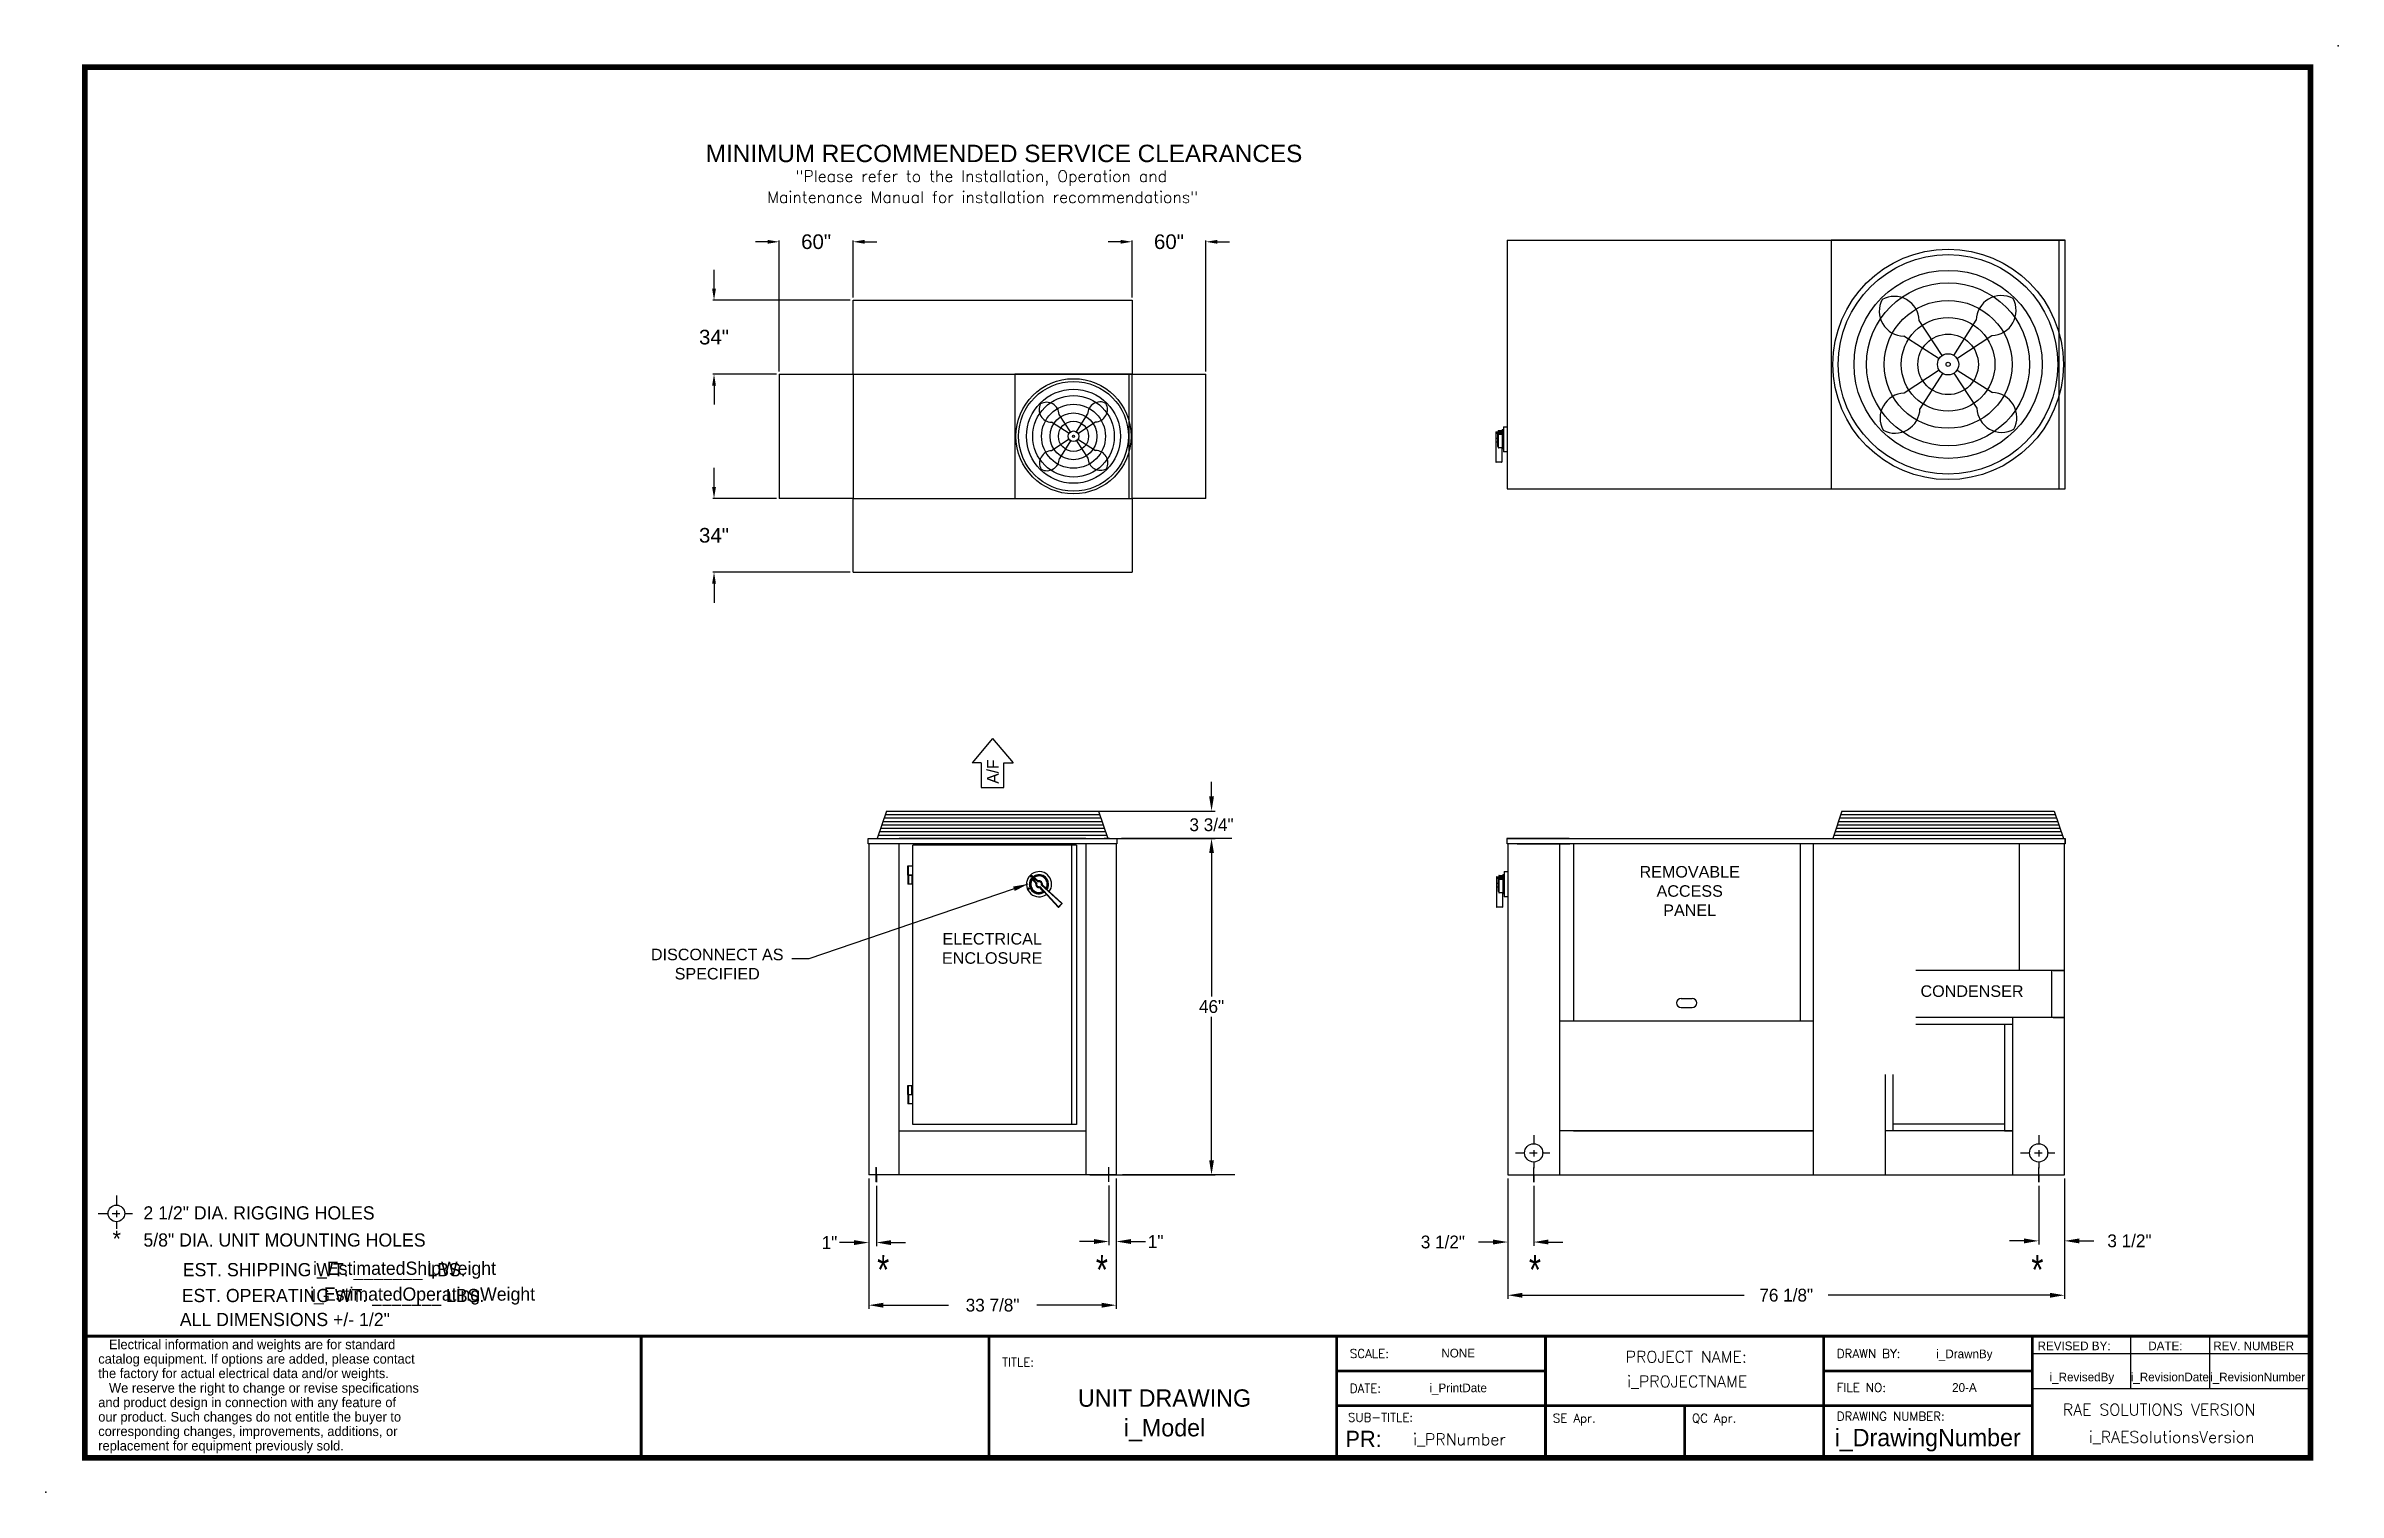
# Model space of a CAD drawing. Extents: x 347 to 660, y -5 to 193.
import ezdxf
from ezdxf.enums import TextEntityAlignment as Align
from ezdxf.lldxf.tags import DXFTag

# ---------------------------------------------------------------- set-up
doc = ezdxf.new("R2010")
doc.units = 0
doc.header["$MEASUREMENT"] = 0
doc.layers.get('0').update_dxf_attribs({"color": 1})
doc.layers.add('H1', color=1, linetype='Continuous')
doc.layers.add('Internal Disconnect 1 H1', color=1, linetype='Continuous')
doc.styles.add('dimentions', font='ARIAL.TTF')
doc.styles.add('SIMPLEX', font='SIMPLEX')
doc.styles.add('SLDTEXTSTYLE0', font='ARIAL.TTF', dxfattribs={"width": 0.75})
tags = doc.linetypes.add('DASHED', pattern=[0.75, 0.5, -0.25]).pattern_tags.tags
tags[6:7] = [DXFTag(74, 4), DXFTag(75, 0), DXFTag(340, '0'), DXFTag(46, 1.0), DXFTag(50, 0.0), DXFTag(44, 0.0), DXFTag(45, 0.0)]
tags[4:5] = [DXFTag(74, 4), DXFTag(75, 0), DXFTag(340, '0'), DXFTag(46, 1.0), DXFTag(50, 0.0), DXFTag(44, 0.0), DXFTag(45, 0.0)]
doc.dimstyles.get("Standard").update_dxf_attribs({"dimtxt": 1.75, "dimasz": 2, "dimexe": 0.5, "dimexo": 0.5, "dimgap": 0.5, "dimtad": 0, "dimtih": 1, "dimtoh": 1, "dimdec": 3, "dimzin": 0, "dimdsep": 46, "dimlunit": 5, "dimtxsty": 'Standard', "dimcen": 0.09, "dimadec": 0, "dimazin": 0, "dimtfac": 1, "dimtdec": 3, "dimtofl": 0, "dimtmove": 0, "dimatfit": 3, "dimfxl": 1, "dimfrac": 2, "dimtolj": 1, "dimtzin": 0, "dimarcsym": 0})

# ---------------------------------------------------------------- blocks, each defined once
blk = doc.blocks.new('*D15')
at = {"layer": 'H1', "color": 0, "lineweight": -2}
for p, q in [((493.54, 84.62), (506.46, 84.62)), ((505.96, 82.62), (505.96, 63.01)), ((505.96, 40.65), (505.96, 60.26)), ((489.32, 38.65), (506.46, 38.65))]:
    blk.add_line(p, q, dxfattribs=at)
at = {"layer": 'H1', "color": 0}
for points in [[(505.63, 82.62), (506.29, 82.62), (505.96, 84.62)], [(505.63, 40.65), (506.29, 40.65), (505.96, 38.65)]]:
    blk.add_solid(points, dxfattribs=at)
at = {"layer": 'H1', "color": 0, "lineweight": 30, "insert": (505.96, 61.64), "char_height": 1.75, "attachment_point": 5}
blk.add_mtext('\\A1;46"', dxfattribs=at)
blk = doc.blocks.new('*D16')
at = {"layer": 'H1', "color": 0, "lineweight": -2}
for p, q in [((505.96, 90.37), (505.96, 92.37)), ((488.02, 88.37), (506.46, 88.37)), ((492.29, 84.62), (506.46, 84.62)), ((505.96, 82.62), (505.96, 80.62))]:
    blk.add_line(p, q, dxfattribs=at)
at = {"layer": 'H1', "color": 0}
for points in [[(505.63, 90.37), (506.29, 90.37), (505.96, 88.37)], [(505.63, 82.62), (506.29, 82.62), (505.96, 84.62)]]:
    blk.add_solid(points, dxfattribs=at)
at = {"layer": 'H1', "color": 0, "lineweight": 30, "insert": (505.96, 86.49), "char_height": 1.75, "attachment_point": 5}
blk.add_mtext('\\A1;3 3/4"', dxfattribs=at)
blk = doc.blocks.new('*D19')
at = {"color": 0, "lineweight": -2}
for p, q in [((546.44, 38.15), (546.44, 21.69)), ((622.51, 38.15), (622.51, 21.69)), ((548.44, 22.19), (578.73, 22.19)), ((620.51, 22.19), (590.23, 22.19))]:
    blk.add_line(p, q, dxfattribs=at)
at = {"color": 0}
for points in [[(548.44, 22.52), (548.44, 21.85), (546.44, 22.19)], [(620.51, 22.52), (620.51, 21.85), (622.51, 22.19)]]:
    blk.add_solid(points, dxfattribs=at)
at = {"color": 0, "insert": (584.48, 22.19), "char_height": 1.75, "attachment_point": 5}
blk.add_mtext('\\A1;76 1/8"', dxfattribs=at)
blk = doc.blocks.new('*D20')
at = {"color": 0, "lineweight": -2}
for p, q in [((546.44, 38.15), (546.44, 28.96)), ((549.98, 37.15), (549.98, 28.96)), ((544.44, 29.46), (542.44, 29.46)), ((551.98, 29.46), (553.98, 29.46))]:
    blk.add_line(p, q, dxfattribs=at)
at = {"color": 0}
for points in [[(544.44, 29.8), (544.44, 29.13), (546.44, 29.46)], [(551.98, 29.8), (551.98, 29.13), (549.98, 29.46)]]:
    blk.add_solid(points, dxfattribs=at)
at = {"color": 0, "insert": (537.57, 29.46), "char_height": 1.75, "attachment_point": 5}
blk.add_mtext('\\A1;3 1/2"', dxfattribs=at)
blk = doc.blocks.new('*D21')
at = {"color": 0, "lineweight": -2}
for p, q in [((622.51, 38.15), (622.51, 29.12)), ((618.98, 37.15), (618.98, 29.12)), ((616.98, 29.62), (614.98, 29.62)), ((624.51, 29.62), (626.51, 29.62))]:
    blk.add_line(p, q, dxfattribs=at)
at = {"color": 0}
for points in [[(616.98, 29.95), (616.98, 29.28), (618.98, 29.62)], [(624.51, 29.95), (624.51, 29.28), (622.51, 29.62)]]:
    blk.add_solid(points, dxfattribs=at)
at = {"color": 0, "insert": (631.38, 29.62), "char_height": 1.75, "attachment_point": 5}
blk.add_mtext('\\A1;3 1/2"', dxfattribs=at)
blk = doc.blocks.new('*D22')
at = {"color": 0, "lineweight": -2}
for p, q in [((459.13, 38.15), (459.13, 20.33)), ((492.94, 38.15), (492.94, 20.33)), ((461.13, 20.83), (470, 20.83)), ((490.94, 20.83), (482.08, 20.83))]:
    blk.add_line(p, q, dxfattribs=at)
at = {"color": 0}
for points in [[(461.13, 21.16), (461.13, 20.49), (459.13, 20.83)], [(490.94, 21.16), (490.94, 20.49), (492.94, 20.83)]]:
    blk.add_solid(points, dxfattribs=at)
at = {"color": 0, "insert": (476.04, 20.83), "char_height": 1.75, "attachment_point": 5}
blk.add_mtext('\\A1;33 7/8"', dxfattribs=at)
blk = doc.blocks.new('*D23')
at = {"color": 0, "lineweight": -2}
for p, q in [((459.13, 38.15), (459.13, 28.89)), ((460.16, 37.15), (460.16, 28.89)), ((457.13, 29.39), (455.13, 29.39)), ((462.16, 29.39), (464.16, 29.39))]:
    blk.add_line(p, q, dxfattribs=at)
at = {"color": 0}
for points in [[(457.13, 29.72), (457.13, 29.05), (459.13, 29.39)], [(462.16, 29.72), (462.16, 29.05), (460.16, 29.39)]]:
    blk.add_solid(points, dxfattribs=at)
at = {"color": 0, "insert": (453.76, 29.39), "char_height": 1.75, "attachment_point": 5}
blk.add_mtext('\\A1;1"', dxfattribs=at)
blk = doc.blocks.new('*D24')
at = {"color": 0, "lineweight": -2}
for p, q in [((492.94, 38.15), (492.94, 29.03)), ((491.92, 37.21), (491.92, 29.03)), ((489.92, 29.53), (487.92, 29.53)), ((494.94, 29.53), (496.94, 29.53))]:
    blk.add_line(p, q, dxfattribs=at)
at = {"color": 0}
for points in [[(489.92, 29.87), (489.92, 29.2), (491.92, 29.53)], [(494.94, 29.87), (494.94, 29.2), (492.94, 29.53)]]:
    blk.add_solid(points, dxfattribs=at)
at = {"color": 0, "insert": (498.32, 29.53), "char_height": 1.75, "attachment_point": 5}
blk.add_mtext('\\A1;1"', dxfattribs=at)

msp = doc.modelspace()

# ---------------------------------------------------------------- linework, layer by layer
at = {"color": 1, "lineweight": 30, "ltscale": 5}
for p, q in [((445.3092, 166.1823), (443.6403, 166.1823)), ((446.8862, 148.4721), (446.8862, 166.3623)), ((456.9748, 158.5606), (456.9748, 166.3623)), ((456.9748, 158.5606), (456.9748, 166.3623)), ((458.5518, 166.1823), (460.2206, 166.1823)), ((493.5228, 166.1823), (491.8539, 166.1823)), ((495.0998, 158.5606), (495.0998, 166.3623)), ((495.0998, 158.5606), (495.0998, 166.3623)), ((505.1883, 148.4721), (505.1883, 166.3623)), ((506.7653, 166.1823), (508.4342, 166.1823)), ((546.3512, 166.4262), (622.6012, 166.4262)), ((546.3512, 166.4262), (546.3512, 132.4262)), ((590.6012, 166.4262), (590.6012, 132.4262)), ((622.6012, 166.4262), (590.6012, 166.4262)), ((590.6012, 166.4262), (606.6012, 166.4262)), ((621.7891, 132.4262), (621.7891, 166.4262)), ((622.6012, 132.4262), (622.6012, 166.4262)), ((437.982, 159.7626), (437.982, 162.3514)), ((456.5998, 158.1856), (437.802, 158.1856)), ((446.5112, 148.0971), (437.802, 148.0971)), ((446.5112, 148.0971), (437.802, 148.0971)), ((456.9748, 148.0971), (495.0998, 148.0971)), ((456.9748, 148.0971), (456.9748, 131.0971)), ((495.0998, 148.0971), (479.0998, 148.0971)), ((479.0998, 148.0971), (479.0998, 131.0971)), ((479.0998, 148.0971), (487.0998, 148.0971)), ((494.6937, 131.0971), (494.6937, 148.0971)), ((495.0998, 131.0971), (495.0998, 148.0971)), ((437.982, 146.5201), (437.982, 143.9313)), ((437.982, 132.6741), (437.982, 135.2628)), ((546.3512, 132.4262), (622.6012, 132.4262)), ((590.6012, 132.4262), (622.6012, 132.4262)), ((446.5112, 131.0971), (437.802, 131.0971)), ((446.5112, 131.0971), (437.802, 131.0971)), ((456.9748, 131.0971), (495.0998, 131.0971)), ((479.0998, 131.0971), (495.0998, 131.0971)), ((456.5998, 121.0085), (437.802, 121.0085)), ((437.982, 119.4315), (437.982, 116.8427)), ((460.1501, 37.7131), (460.1501, 39.7131)), ((460.1623, 37.6506), (460.1623, 39.6506)), ((460.1623, 38.6506), (460.1623, 37.6506)), ((491.9244, 37.7131), (491.9244, 39.7131)), ((549.9762, 37.6506), (549.9762, 39.6506)), ((549.9762, 38.6506), (549.9762, 37.6506)), ((618.9762, 37.6506), (618.9762, 39.6506)), ((618.9762, 38.6506), (618.9762, 37.6506))]:
    msp.add_line(p, q, dxfattribs=at)
at = {"color": 1, "linetype": 'DASHED', "lineweight": 30, "ltscale": 5}
for p, q in [((456.9748, 158.1856), (495.0998, 158.1856)), ((456.9748, 148.0971), (456.9748, 158.1856)), ((495.0998, 158.1856), (495.0998, 148.0971)), ((446.8862, 148.0971), (446.8862, 131.0971)), ((446.8862, 148.0971), (456.9748, 148.0971)), ((495.0998, 148.0971), (505.1883, 148.0971)), ((505.1883, 131.0971), (505.1883, 148.0971)), ((456.9748, 131.0971), (446.8862, 131.0971)), ((456.9748, 121.0085), (456.9748, 131.0971)), ((505.1883, 131.0971), (495.0998, 131.0971)), ((495.0998, 131.0971), (495.0998, 121.0085)), ((456.9748, 121.0085), (495.0998, 121.0085))]:
    msp.add_line(p, q, dxfattribs=at)
at = {"color": 1, "lineweight": 30}
for p, q in [((605.8052, 150.6397), (602.6672, 155.4232)), ((607.3793, 150.6513), (610.4464, 155.4805)), ((605.3761, 150.2043), (600.547, 153.2714)), ((607.8147, 150.2223), (612.5982, 153.3602)), ((605.3877, 148.6302), (600.6043, 145.4922)), ((605.8231, 148.2011), (602.756, 143.372)), ((607.3973, 148.2127), (610.5352, 143.4293)), ((607.8263, 148.6481), (612.6555, 145.581)), ((486.4872, 139.9861), (484.0726, 141.5197)), ((486.7017, 140.2038), (485.1328, 142.5955)), ((487.4888, 140.2096), (489.0224, 142.6242)), ((487.7065, 139.9951), (490.0982, 141.564)), ((486.493, 139.199), (484.1013, 137.6301)), ((486.7107, 138.9845), (485.1772, 136.5699)), ((487.4978, 138.9903), (489.0667, 136.5986)), ((487.7123, 139.208), (490.1269, 137.6745))]:
    msp.add_line(p, q, dxfattribs=at)
at = {"lineweight": 30}
for p, q in [((549.9762, 44.0792), (549.9762, 42.8807)), ((618.9762, 44.0792), (618.9762, 42.8807)), ((547.4932, 41.6506), (548.7086, 41.6506)), ((549.4098, 41.6506), (550.4347, 41.6506)), ((549.9762, 42.0391), (549.9762, 41.1327)), ((551.1359, 41.6506), (552.1744, 41.6506)), ((616.4932, 41.6506), (617.7086, 41.6506)), ((618.4098, 41.6506), (619.4347, 41.6506)), ((618.9762, 42.0391), (618.9762, 41.1327)), ((620.1359, 41.6506), (621.1744, 41.6506)), ((549.9762, 40.4853), (549.9762, 39.5402)), ((618.9762, 40.4853), (618.9762, 39.5402)), ((356.3254, 35.8037), (356.3254, 34.6052)), ((353.8424, 33.3752), (355.0578, 33.3752)), ((355.759, 33.3752), (356.7839, 33.3752)), ((356.3254, 33.7636), (356.3254, 32.8572)), ((356.3254, 32.2098), (356.3254, 31.2647)), ((357.4851, 33.3752), (358.5235, 33.3752)), ((428.032, -0.04), (428.032, 16.592)), ((475.552, -0.04), (475.552, 16.592)), ((523.072, 16.592), (618.112, 16.592)), ((523.072, -0.04), (523.072, 16.592)), ((551.584, 16.592), (551.584, -0.04)), ((589.6, 16.592), (589.6, 7.088)), ((618.112, 16.592), (618.112, -0.04)), ((618.112, 16.592), (656.128, 16.592)), ((618.112, 16.592), (618.112, 14.216)), ((631.5256, 16.592), (631.5256, 9.464)), ((642.3282, 16.592), (642.3282, 9.464)), ((618.112, 14.216), (656.128, 14.216)), ((551.584, 11.84), (523.072, 11.84)), ((589.6, 11.84), (618.112, 11.84)), ((589.6, 7.088), (589.6, 11.84)), ((618.112, 9.464), (656.128, 9.464)), ((618.112, 7.088), (523.072, 7.088)), ((570.592, 7.088), (570.592, -0.04)), ((589.6, 7.088), (589.6, -0.04))]:
    msp.add_line(p, q, dxfattribs=at)
at = {"const_width": 0.7603}
msp.add_lwpolyline([(352, -0.04), (656.128, -0.04), (656.128, 190.04), (352, 190.04), (352, -0.04)], dxfattribs=at)
at = {"lineweight": 30, "const_width": 0.3802}
for points in [[(428.4815, 16.592), (352, 16.592)], [(656.128, 16.592), (428.032, 16.592), (428.032, -0.04)], [(475.552, 16.592), (475.552, -0.04)], [(523.072, 16.592), (523.072, -0.04)], [(551.584, 16.592), (551.584, -0.04)], [(589.6, 16.592), (589.6, -0.04)], [(618.112, -0.04), (618.112, 16.592), (656.128, 16.592)], [(551.584, 11.84), (523.072, 11.84)], [(618.112, 11.84), (589.6, 11.84), (589.6, -0.04)], [(618.112, 7.088), (523.072, 7.088)], [(570.592, 7.088), (570.592, -0.04)]]:
    msp.add_lwpolyline(points, dxfattribs=at)
at = {"color": 1, "lineweight": 30}
for centre, radius in [((606.6012, 149.4262), 15.75), ((606.6012, 149.4262), 15), ((606.6012, 149.4262), 12.8518), ((606.6012, 149.4262), 11.1391), ((606.6012, 149.4262), 8.7386), ((606.6012, 149.4262), 6.4014), ((606.6012, 149.4262), 4.1326), ((606.6012, 149.4262), 1.4513), ((487.0998, 139.5971), 7.875), ((606.6012, 149.4262), 0.2865), ((487.0998, 139.5971), 7.5), ((487.0998, 139.5971), 6.4259), ((487.0998, 139.5971), 5.5696), ((487.0998, 139.5971), 4.3693), ((487.0998, 139.5971), 3.2007), ((487.0998, 139.5971), 2.0663), ((487.0998, 139.5971), 0.7256), ((487.0998, 139.5971), 0.1432), ((549.9762, 41.6506), 1.25), ((618.9762, 41.6506), 1.25)]:
    msp.add_circle(centre, radius, dxfattribs=at)
at = {"lineweight": 30}
msp.add_circle((356.3254, 33.3752), 1.1397, dxfattribs=at)
at = {"color": 1, "lineweight": 30}
for centre, radius, start, end in [((600.6272, 156.6971), 3.4266, 152.144467, 268.658826), ((599.2431, 155.2925), 3.4266, 2.185287, 118.699646), ((613.8721, 155.4003), 3.4266, 62.144467, 178.658826), ((612.4675, 156.7843), 3.4266, 272.185287, 28.699646), ((483.4207, 142.5302), 1.7133, 2.185287, 118.699646), ((490.7352, 142.5841), 1.7133, 62.144467, 178.658826), ((490.0329, 143.2761), 1.7133, 272.185287, 28.699646), ((600.7349, 142.0681), 3.4266, 92.185287, 208.699646), ((612.5753, 142.1553), 3.4266, 332.144467, 88.658826), ((484.1127, 143.2325), 1.7133, 152.144467, 268.658826), ((599.3304, 143.4522), 3.4266, 242.144467, 358.658826), ((613.9593, 143.5599), 3.4266, 182.185287, 298.699646), ((484.1666, 135.918), 1.7133, 92.185287, 208.699646), ((483.4643, 136.61), 1.7133, 242.144467, 358.658826), ((490.7788, 136.6639), 1.7133, 182.185287, 298.699646), ((490.0868, 135.9616), 1.7133, 332.144467, 88.658826)]:
    msp.add_arc(centre, radius, start, end, dxfattribs=at)
for p in [(659.8968, 192.9681), (618.112, -0.04), (346.6842, -4.7283)]:
    msp.add_point(p)
at = {"color": 1, "lineweight": 30, "ltscale": 5}
for points in [[(445.3092, 166.4451), (445.3092, 165.9195), (446.8862, 166.1823)], [(458.5518, 166.4451), (458.5518, 165.9195), (456.9748, 166.1823)], [(493.5228, 166.4451), (493.5228, 165.9195), (495.0998, 166.1823)], [(506.7653, 166.4451), (506.7653, 165.9195), (505.1883, 166.1823)], [(437.7191, 159.7626), (438.2448, 159.7626), (437.982, 158.1856)], [(437.7191, 146.5201), (438.2448, 146.5201), (437.982, 148.0971)], [(437.7191, 132.6741), (438.2448, 132.6741), (437.982, 131.0971)], [(437.7191, 119.4315), (438.2448, 119.4315), (437.982, 121.0085)]]:
    msp.add_solid(points, dxfattribs=at)
at = {"layer": 'H1', "color": 1, "lineweight": 30}
for p, q in [((476.0373, 98.3084), (473.2309, 94.9407)), ((476.0373, 98.3084), (478.8436, 94.9407)), ((474.4938, 94.9407), (473.2309, 94.9407)), ((474.4938, 94.9407), (474.4938, 91.573)), ((477.5807, 91.573), (477.5807, 94.9407)), ((477.5807, 94.9407), (478.8436, 94.9407)), ((474.4938, 91.573), (477.5807, 91.573)), ((461.5373, 88.3694), (460.2873, 84.6194)), ((461.381, 87.9006), (490.6935, 87.9006)), ((461.5373, 88.3694), (490.5373, 88.3694)), ((490.5373, 88.3694), (491.7873, 84.6194)), ((592.1012, 88.3694), (590.8512, 84.6194)), ((591.945, 87.9006), (621.2575, 87.9006)), ((592.1012, 88.3694), (621.1012, 88.3694)), ((621.1012, 88.3694), (622.3512, 84.6194)), ((460.0373, 84.6194), (492.0373, 84.6194)), ((460.0373, 84.6194), (460.7873, 84.6194)), ((460.4435, 85.0881), (491.631, 85.0881)), ((460.5998, 85.5569), (491.4748, 85.5569)), ((460.756, 86.0256), (491.3185, 86.0256)), ((460.9123, 86.4944), (491.1623, 86.4944)), ((461.0685, 86.9631), (491.006, 86.9631)), ((461.2248, 87.4319), (490.8498, 87.4319)), ((492.0373, 84.6194), (491.2873, 84.6194)), ((590.6012, 84.6194), (622.6012, 84.6194)), ((590.6012, 84.6194), (591.3512, 84.6194)), ((591.0075, 85.0881), (622.195, 85.0881)), ((591.1637, 85.5569), (622.0387, 85.5569)), ((591.32, 86.0256), (621.8825, 86.0256)), ((591.4762, 86.4944), (621.7262, 86.4944)), ((591.6325, 86.9631), (621.57, 86.9631)), ((591.7887, 87.4319), (621.4137, 87.4319)), ((622.6012, 84.6194), (622.6012, 83.8694)), ((622.6012, 83.8694), (622.6012, 84.6194)), ((622.6012, 84.6194), (622.6012, 83.8694)), ((622.6012, 83.8694), (622.6012, 84.6194)), ((622.6012, 83.8694), (590.6012, 83.8694)), ((570.1325, 62.7649), (571.6325, 62.7649)), ((570.1325, 61.5149), (571.6325, 61.5149)), ((492.9435, 38.6506), (459.131, 38.6506))]:
    msp.add_line(p, q, dxfattribs=at)
at = {"layer": 'H1', "color": 1, "lineweight": 30, "ltscale": 5}
for p, q in [((459.0373, 83.8694), (459.0373, 84.6194)), ((459.0373, 84.6194), (493.0373, 84.6194)), ((493.0373, 84.6194), (493.0373, 83.8694)), ((547.7977, 84.6194), (546.3295, 84.6194)), ((546.3512, 83.8694), (546.3512, 84.6194)), ((546.3512, 84.6194), (590.6012, 84.6194)), ((493.0373, 83.8694), (459.0373, 83.8694)), ((459.131, 83.8694), (459.131, 38.6506)), ((463.256, 83.8694), (463.256, 38.6506)), ((488.8185, 38.6506), (488.8185, 83.8694)), ((492.9435, 83.8694), (492.9435, 38.6506)), ((590.6012, 83.8694), (546.3512, 83.8694)), ((546.445, 83.8694), (546.445, 38.6506)), ((553.57, 38.6506), (553.57, 83.8694)), ((555.3981, 83.8694), (555.3981, 59.6506)), ((586.3669, 83.8694), (586.3669, 59.6506)), ((588.195, 38.6506), (588.195, 83.8694)), ((616.32, 83.8694), (616.32, 66.5881)), ((622.5075, 38.6506), (622.5075, 83.8694)), ((616.32, 66.5881), (602.195, 66.5881)), ((622.5075, 66.5881), (616.32, 66.5881)), ((620.7887, 60.1506), (620.7887, 66.5881)), ((620.9762, 66.5881), (622.4762, 66.5881)), ((588.0856, 59.6506), (553.57, 59.6506)), ((620.9762, 60.1506), (602.195, 60.1506)), ((622.5075, 60.1506), (615.3825, 60.1506)), ((615.3825, 60.1506), (615.3825, 38.6506)), ((615.3825, 60.1506), (615.3825, 59.1506)), ((620.9762, 60.1506), (622.4762, 60.1506)), ((615.3825, 59.2131), (602.195, 59.2131)), ((614.32, 59.2131), (614.32, 44.6506)), ((598.0075, 52.3694), (598.0075, 38.6506)), ((599.07, 52.3694), (599.07, 44.6506)), ((463.256, 44.6506), (488.8185, 44.6506)), ((487.756, 44.6506), (488.8185, 44.6506)), ((588.195, 44.6506), (553.57, 44.6506)), ((555.3981, 44.6506), (586.3669, 44.6506)), ((586.3669, 44.6506), (588.0856, 44.6506)), ((587.1325, 44.6506), (588.195, 44.6506)), ((615.3825, 44.6506), (598.0075, 44.6506)), ((599.07, 44.6506), (598.0075, 44.6506)), ((614.32, 45.5881), (599.07, 45.5881)), ((614.32, 44.6506), (615.3825, 44.6506)), ((546.445, 38.6506), (622.5075, 38.6506))]:
    msp.add_line(p, q, dxfattribs=at)
at = {"layer": 'H1', "color": 1, "linetype": 'Continuous', "lineweight": 30}
for p, q in [((488.7898, 84.6194), (463.2848, 84.6194)), ((508.7384, 84.6194), (493.64, 84.6194)), ((554.8027, 84.6194), (547.7977, 84.6194)), ((465.1628, 45.5325), (465.1628, 83.6925)), ((487.5178, 83.6925), (465.1628, 83.6925)), ((486.8108, 83.6925), (486.8108, 45.5325)), ((487.5178, 83.6925), (487.5178, 45.5325)), ((547.7377, 83.8694), (554.9367, 83.8694)), ((464.4718, 79.6079), (464.4718, 78.3679)), ((465.0618, 79.6079), (464.4718, 79.6079)), ((465.0618, 78.3679), (464.4718, 78.3679)), ((464.4748, 79.6235), (464.4748, 80.8635)), ((464.4748, 80.8635), (465.1628, 80.8635)), ((464.4748, 79.6235), (465.1628, 79.6235)), ((464.5318, 79.6079), (464.5318, 78.3679)), ((464.5348, 79.6235), (464.5348, 80.8635)), ((464.5843, 79.6235), (464.5843, 79.6079)), ((464.9593, 79.6235), (464.9593, 79.6079)), ((465.0018, 79.6079), (465.0018, 78.3679)), ((465.0618, 79.6079), (465.0618, 78.3679)), ((464.4818, 50.8571), (465.0718, 50.8571)), ((464.4818, 49.6171), (464.4818, 50.8571)), ((464.5418, 49.6171), (464.5418, 50.8571)), ((465.0118, 49.6171), (465.0118, 50.8571)), ((465.0718, 49.6171), (465.0718, 50.8571)), ((465.1628, 49.6015), (464.4748, 49.6015)), ((464.4748, 49.6015), (464.4748, 48.3615)), ((465.1628, 48.3615), (464.4748, 48.3615)), ((464.4818, 49.6171), (465.0718, 49.6171)), ((464.5348, 49.6015), (464.5348, 48.3615)), ((464.5843, 49.6015), (464.5843, 49.6171)), ((464.9593, 49.6015), (464.9593, 49.6171)), ((487.5178, 45.5325), (465.1628, 45.5325)), ((509.1398, 38.6506), (493.7905, 38.6506))]:
    msp.add_line(p, q, dxfattribs=at)
at = {"layer": 'H1', "color": 1, "lineweight": 30, "ltscale": 5}
for centre in [(549.9762, 41.6506), (618.9762, 41.6506)]:
    msp.add_circle(centre, 1.25, dxfattribs=at)
at = {"layer": 'H1', "color": 1, "lineweight": 30}
for centre, start, end in [((570.1325, 62.1399), 90, 270), ((571.6325, 62.1399), 270, 90)]:
    msp.add_arc(centre, 0.625, start, end, dxfattribs=at)
at = {"layer": 'Internal Disconnect 1 H1', "color": 1, "linetype": 'Continuous', "lineweight": 30}
for p, q in [((544.7969, 140.123), (544.7969, 140.0307)), ((544.7969, 140.0307), (544.7969, 139.3476)), ((544.7969, 139.5367), (544.7969, 139.5)), ((544.7969, 139.3476), (544.7969, 138.8492)), ((544.7969, 138.8731), (544.7969, 136.1015)), ((544.8594, 140.2094), (545.6094, 140.2094)), ((544.8594, 140.0327), (544.8594, 140.2094)), ((544.8594, 140.0327), (545.6094, 140.0327)), ((544.8594, 139.3354), (544.8594, 140.0327)), ((544.8594, 139.3354), (545.0469, 139.3354)), ((544.8594, 138.7867), (544.8594, 139.3354)), ((545.0469, 138.7867), (544.8594, 138.7867)), ((544.8594, 136.0593), (544.8594, 138.7867)), ((545.0469, 139.879), (545.0469, 139.3354)), ((545.0591, 139.8782), (545.0469, 139.879)), ((545.0469, 139.3354), (545.0469, 138.7867)), ((545.0469, 138.7867), (545.0469, 138.2574)), ((545.0469, 138.2574), (545.0591, 138.2566)), ((545.0708, 139.8758), (545.0591, 139.8782)), ((545.0591, 138.2566), (545.0708, 138.2542)), ((545.0816, 139.8719), (545.0708, 139.8758)), ((545.0708, 138.2542), (545.0816, 138.2503)), ((545.0911, 139.8667), (545.0816, 139.8719)), ((545.0816, 138.2503), (545.0911, 138.2451)), ((545.0989, 139.8603), (545.0911, 139.8667)), ((545.0911, 138.2451), (545.0989, 138.2387)), ((545.1046, 139.853), (545.0989, 139.8603)), ((545.0989, 138.2387), (545.1046, 138.2314)), ((545.1082, 139.8451), (545.1046, 139.853)), ((545.1046, 138.2314), (545.1082, 138.2235)), ((545.1094, 139.8369), (545.1082, 139.8451)), ((545.1082, 138.2235), (545.1094, 138.2153)), ((545.1094, 140.318), (545.1094, 140.2094)), ((545.1094, 139.8369), (545.1094, 138.068)), ((545.1719, 140.3805), (545.6719, 140.3805)), ((545.1719, 140.2094), (545.1719, 140.3805)), ((545.6094, 139.9734), (545.1719, 139.9734)), ((545.1719, 139.8944), (545.1719, 139.9734)), ((545.1719, 139.8944), (545.6094, 139.8944)), ((545.1719, 138.0055), (545.1719, 139.8944)), ((545.6719, 138.0055), (545.1719, 138.0055)), ((545.6094, 140.2094), (545.6094, 140.0327)), ((545.6094, 140.0327), (545.6094, 139.9734)), ((545.6094, 139.8944), (545.6094, 139.9734)), ((545.6094, 138.0055), (545.6094, 136.0593)), ((545.6719, 140.5055), (545.8594, 140.5055)), ((545.6719, 140.5055), (545.6719, 137.8805)), ((545.8594, 137.8805), (545.6719, 137.8805)), ((545.7969, 140.3552), (545.8594, 140.3552)), ((545.7969, 140.2872), (545.7969, 140.3552)), ((545.7969, 140.2872), (545.8594, 140.2872)), ((545.7969, 140.2191), (545.7969, 140.2872)), ((545.7969, 140.2191), (545.8594, 140.2191)), ((545.7969, 138.6475), (545.8594, 138.6475)), ((545.7969, 138.5784), (545.7969, 138.6475)), ((545.7969, 138.5784), (545.8594, 138.5784)), ((545.7969, 138.5105), (545.7969, 138.5784)), ((545.7969, 138.5105), (545.8594, 138.5105)), ((545.8594, 140.9117), (546.3594, 140.9117)), ((545.8594, 140.9117), (545.8594, 137.4742)), ((544.7969, 136.1015), (544.7981, 136.0932)), ((544.7981, 136.0932), (544.8017, 136.0853)), ((544.8017, 136.0853), (544.8074, 136.0781)), ((544.8074, 136.0781), (544.8152, 136.0717)), ((544.8152, 136.0717), (544.8247, 136.0664)), ((544.8247, 136.0664), (544.8355, 136.0625)), ((544.8355, 136.0625), (544.8472, 136.0601)), ((544.8472, 136.0601), (544.8594, 136.0593)), ((545.6094, 136.0593), (544.8594, 136.0593)), ((544.8594, 136.039), (544.8594, 136.0593)), ((545.5911, 136.039), (544.8594, 136.039)), ((545.6094, 136.0573), (545.6094, 136.0593)), ((546.3594, 137.4742), (545.8594, 137.4742)), ((481.2119, 79.4663), (481.2167, 79.445)), ((481.2167, 79.445), (481.2278, 79.4317)), ((481.2278, 79.4317), (481.2429, 79.4237)), ((481.2429, 79.4237), (481.2562, 79.4218)), ((481.3463, 79.5313), (481.4093, 79.5313)), ((481.3463, 79.4018), (481.3463, 79.5313)), ((481.3695, 79.4018), (481.3463, 79.4018)), ((481.4093, 79.5081), (481.3695, 79.5081)), ((481.3695, 79.5081), (481.3695, 79.4832)), ((481.3695, 79.4832), (481.4093, 79.4832)), ((481.4093, 79.4599), (481.3695, 79.4599)), ((481.3695, 79.4599), (481.3695, 79.4018)), ((481.3748, 79.2121), (481.5516, 79.3889)), ((482.0108, 78.5148), (481.3748, 79.2121)), ((481.4612, 79.2101), (481.3748, 79.2121)), ((481.4093, 79.5313), (481.4093, 79.5081)), ((481.4093, 79.4832), (481.4093, 79.4599)), ((481.4326, 79.4018), (481.4326, 79.5313)), ((481.4326, 79.5313), (481.4956, 79.5313)), ((481.4558, 79.4018), (481.4326, 79.4018)), ((481.4956, 79.5081), (481.4558, 79.5081)), ((481.4558, 79.5081), (481.4558, 79.4832)), ((481.4558, 79.4832), (481.4956, 79.4832)), ((481.4558, 79.4599), (481.4558, 79.4018)), ((481.4956, 79.4599), (481.4558, 79.4599)), ((481.5535, 79.3025), (481.4612, 79.2101)), ((481.4612, 79.2101), (482.0842, 78.527)), ((481.4688, 79.0163), (481.5149, 79.0584)), ((481.9401, 78.4996), (481.4688, 79.0163)), ((481.4956, 79.5313), (481.4956, 79.5081)), ((481.4956, 79.4832), (481.4956, 79.4599)), ((481.5516, 79.3889), (482.2489, 78.7529)), ((481.5516, 79.3889), (481.5535, 79.3025)), ((482.2366, 78.6794), (481.5535, 79.3025)), ((481.7052, 79.2487), (481.7473, 79.2949)), ((481.7473, 79.2949), (482.2641, 78.8236)), ((544.8825, 79.3025), (544.8825, 79.2101)), ((544.8825, 79.2101), (544.8825, 78.527)), ((544.8825, 78.7162), (544.8825, 78.6794)), ((544.8825, 78.527), (544.8825, 78.0287)), ((544.945, 79.3889), (545.695, 79.3889)), ((544.945, 79.2121), (544.945, 79.3889)), ((544.945, 79.2121), (545.695, 79.2121)), ((544.945, 78.5148), (544.945, 79.2121)), ((544.945, 78.5148), (545.1325, 78.5148)), ((544.945, 77.9662), (544.945, 78.5148)), ((545.1325, 79.0584), (545.1325, 78.5148)), ((545.1447, 79.0576), (545.1325, 79.0584)), ((545.1325, 78.5148), (545.1325, 77.9662)), ((545.1564, 79.0552), (545.1447, 79.0576)), ((545.1672, 79.0513), (545.1564, 79.0552)), ((545.1767, 79.0461), (545.1672, 79.0513)), ((545.1844, 79.0397), (545.1767, 79.0461)), ((545.1902, 79.0324), (545.1844, 79.0397)), ((545.1938, 79.0245), (545.1902, 79.0324)), ((545.195, 79.0163), (545.1938, 79.0245)), ((545.195, 79.4974), (545.195, 79.3889)), ((545.195, 79.0163), (545.195, 77.2474)), ((545.2575, 79.5599), (545.7575, 79.5599)), ((545.2575, 79.3889), (545.2575, 79.5599)), ((545.695, 79.1529), (545.2575, 79.1529)), ((545.2575, 79.0738), (545.2575, 79.1529)), ((545.2575, 79.0738), (545.695, 79.0738)), ((545.2575, 77.1849), (545.2575, 79.0738)), ((545.695, 79.3889), (545.695, 79.2121)), ((545.695, 79.2121), (545.695, 79.1529)), ((545.695, 79.0738), (545.695, 79.1529)), ((545.7575, 79.6849), (545.945, 79.6849)), ((545.7575, 79.6849), (545.7575, 77.0599)), ((545.8825, 79.5346), (545.945, 79.5346)), ((545.8825, 79.4666), (545.8825, 79.5346)), ((545.8825, 79.4666), (545.945, 79.4666)), ((545.8825, 79.3985), (545.8825, 79.4666)), ((545.8825, 79.3985), (545.945, 79.3985)), ((545.945, 80.0912), (546.445, 80.0912)), ((545.945, 80.0912), (545.945, 76.6537)), ((481.0348, 77.6932), (481.0348, 77.8236)), ((481.0348, 77.8236), (481.0373, 77.8236)), ((481.0465, 77.6932), (481.0348, 77.6932)), ((481.0373, 77.8236), (481.1234, 77.721)), ((481.1325, 77.6932), (481.0465, 77.7956)), ((481.0465, 77.7956), (481.0465, 77.6932)), ((481.1234, 77.721), (481.1234, 77.8236)), ((481.1234, 77.8236), (481.1351, 77.8236)), ((481.1351, 77.6932), (481.1325, 77.6932)), ((481.1351, 77.8236), (481.1351, 77.6932)), ((482.9478, 77.3947), (482.4765, 77.9115)), ((484.9988, 75.2388), (482.4981, 77.9805)), ((482.517, 78.0525), (485.045, 75.2809)), ((485.4828, 75.7187), (482.7112, 78.2466)), ((482.7832, 78.2655), (485.5249, 75.7649)), ((482.8522, 78.2872), (483.3689, 77.8159)), ((482.994, 77.4368), (482.9478, 77.3947)), ((483.3689, 77.8159), (483.3268, 77.7697)), ((485.045, 75.2809), (484.9988, 75.2388)), ((485.045, 75.2809), (485.4828, 75.7187)), ((485.0892, 75.2367), (485.045, 75.2809)), ((485.527, 75.6745), (485.0892, 75.2367)), ((485.5249, 75.7649), (485.4828, 75.7187)), ((485.4828, 75.7187), (485.527, 75.6745)), ((544.8825, 78.0525), (544.8825, 75.2809)), ((544.8825, 75.2809), (544.8837, 75.2727)), ((544.8837, 75.2727), (544.8872, 75.2648)), ((544.8872, 75.2648), (544.893, 75.2575)), ((544.893, 75.2575), (544.9008, 75.2511)), ((544.9008, 75.2511), (544.9103, 75.2459)), ((544.9103, 75.2459), (544.9211, 75.242)), ((544.9211, 75.242), (544.9328, 75.2396)), ((544.9328, 75.2396), (544.945, 75.2388)), ((545.1325, 77.9662), (544.945, 77.9662)), ((544.945, 75.2388), (544.945, 77.9662)), ((545.695, 75.2388), (544.945, 75.2388)), ((544.945, 75.2184), (544.945, 75.2388)), ((545.6767, 75.2184), (544.945, 75.2184)), ((545.1325, 77.9662), (545.1325, 77.4368)), ((545.1325, 77.4368), (545.1447, 77.436)), ((545.1447, 77.436), (545.1564, 77.4336)), ((545.1564, 77.4336), (545.1672, 77.4297)), ((545.1672, 77.4297), (545.1767, 77.4245)), ((545.1767, 77.4245), (545.1844, 77.4181)), ((545.1844, 77.4181), (545.1902, 77.4108)), ((545.1902, 77.4108), (545.1938, 77.4029)), ((545.1938, 77.4029), (545.195, 77.3947)), ((545.7575, 77.1849), (545.2575, 77.1849)), ((545.695, 77.1849), (545.695, 75.2388)), ((545.695, 75.2367), (545.695, 75.2388)), ((545.945, 77.0599), (545.7575, 77.0599)), ((545.8825, 77.827), (545.945, 77.827)), ((545.8825, 77.7579), (545.8825, 77.827)), ((545.8825, 77.7579), (545.945, 77.7579)), ((545.8825, 77.6899), (545.8825, 77.7579)), ((545.8825, 77.6899), (545.945, 77.6899)), ((546.445, 76.6537), (545.945, 76.6537))]:
    msp.add_line(p, q, dxfattribs=at)
at = {"layer": 'Internal Disconnect 1 H1', "color": 1, "lineweight": 30, "ltscale": 5}
for p, q in [((546.3594, 140.9117), (546.3594, 137.4742)), ((546.445, 80.0912), (546.445, 76.6537))]:
    msp.add_line(p, q, dxfattribs=at)
at = {"layer": 'Internal Disconnect 1 H1', "color": 1, "linetype": 'Continuous', "lineweight": 30}
for centre, radius, start, end in [((544.8736, 140.1333), 0.0774, 100.595912, 187.643629), ((544.8438, 139.5393), 0.4936, 88.188002, 95.450624), ((544.8437, 139.4209), 0.0869, 237.464608, 280.429105), ((544.8594, 138.8492), 0.0625, 180, 270), ((545.1607, 139.8583), 0.1157, 84.466533, 169.675365), ((545.0644, 139.2714), 0.0663, 47.269216, 105.331415), ((545.0469, 138.7242), 0.0625, 0, 90), ((545.1426, 138.266), 0.0961, 185.137705, 249.781234), ((545.1719, 140.318), 0.0625, 90, 180), ((545.1684, 139.8355), 0.059, 86.567774, 178.679731), ((545.1719, 138.068), 0.0625, 180, 270), ((544.8594, 136.1015), 0.0625, 180, 270), ((545.5929, 136.0555), 0.0166, 263.78448, 6.21552), ((482.3912, 78.3724), 1.7188, 0, 306.183481), ((482.3912, 78.3724), 1.3125, 140.477106, 304.258024), ((481.2561, 79.4672), 0.0675, 89.990157, 180.448553), ((481.256, 79.466), 0.0674, 179.43845, 270.18943), ((482.3912, 78.3724), 1.1875, 143.794573, 300.940557), ((481.2552, 79.468), 0.0434, 89.355616, 182.181088), ((481.2557, 79.4673), 0.0441, 358.959122, 90.005541), ((481.2554, 79.467), 0.0677, 359.343725, 89.405277), ((481.256, 79.4656), 0.0438, 270.23184, 1.214352), ((481.2563, 79.4653), 0.0667, 269.952473, 0.799082), ((482.3912, 78.3724), 1.125, 145.08439, 299.65074), ((481.3826, 79.1108), 0.0625, 323.794573, 42.367565), ((479.7892, 78.0136), 1.9561, 30.837123, 32.820206), ((482.3912, 78.3724), 1.3125, 0, 129.522894), ((481.6529, 79.381), 0.0625, 227.632435, 306.205427), ((482.3912, 78.3724), 1.1875, 329.059443, 126.205427), ((482.7573, 80.9862), 1.9699, 237.186765, 239.155905), ((482.3912, 78.3724), 1.125, 330.34926, 124.91561), ((482.3912, 78.3724), 0.4688, 164.25947, 280.475661), ((482.3379, 76.8252), 1.721, 100.957697, 103.365502), ((482.3912, 78.3724), 0.4062, 159.480893, 285.254237), ((482.2759, 77.1469), 1.3933, 97.905407, 100.967846), ((482.3912, 78.3724), 0.3438, 153.271232, 291.463898), ((483.6167, 78.4878), 1.3933, 169.032154, 172.094593), ((482.3912, 78.3724), 0.3438, 338.536102, 116.728768), ((483.9385, 78.4257), 1.721, 166.634498, 169.042303), ((482.3912, 78.3724), 0.4063, 344.745763, 110.519107), ((482.3912, 78.3724), 0.4688, 349.524339, 105.74053), ((482.3912, 78.3724), 1.3125, 325.741976, 0), ((482.3912, 78.3724), 1.7188, 323.816519, 0), ((544.9592, 79.3128), 0.0774, 100.595912, 187.643629), ((544.9294, 78.7187), 0.4936, 88.188002, 95.450624), ((544.9292, 78.6003), 0.0869, 237.464608, 280.429105), ((545.2463, 79.0377), 0.1157, 84.466533, 169.675365), ((545.15, 78.4509), 0.0663, 47.269216, 105.331415), ((545.2575, 79.4974), 0.0625, 90, 180), ((545.2539, 79.015), 0.059, 86.567774, 178.679731), ((480.9388, 77.7592), 0.0678, 90.038542, 181.142772), ((480.9388, 77.7577), 0.0678, 179.861603, 270.7952), ((480.9383, 77.758), 0.0556, 88.998331, 180.095194), ((480.9382, 77.7587), 0.0555, 180.843877, 271.147415), ((480.9403, 77.7592), 0.0678, 359.370836, 91.367333), ((480.9404, 77.7576), 0.056, 0.908558, 91.1456), ((480.9415, 77.7581), 0.0549, 267.718479, 0.390039), ((480.9402, 77.7578), 0.0679, 269.630445, 0.588158), ((480.8456, 78.4613), 1.721, 341.369628, 343.777433), ((481.1603, 78.37), 1.3933, 343.767284, 346.829724), ((482.3937, 79.6033), 1.3933, 283.170276, 286.232716), ((482.3024, 79.918), 1.721, 286.222567, 288.630372), ((481.7869, 75.8032), 1.9699, 51.921896, 53.891035), ((483.0339, 77.3003), 0.0625, 42.367565, 120.940557), ((484.9494, 78.9684), 1.9561, 216.101993, 218.085076), ((483.4634, 77.7297), 0.0625, 149.059443, 227.632435), ((485.045, 75.2809), 0.0625, 222.367565, 315), ((544.945, 78.0287), 0.0625, 180, 270), ((544.945, 75.2809), 0.0625, 180, 270), ((545.1325, 77.9037), 0.0625, 0, 90), ((545.2282, 77.4454), 0.0961, 185.137705, 249.781234), ((545.2575, 77.2474), 0.0625, 180, 270), ((545.6785, 75.2349), 0.0166, 263.78448, 6.21552)]:
    msp.add_arc(centre, radius, start, end, dxfattribs=at)

# ---------------------------------------------------------------- texts
at = {"lineweight": 30}
for s, height, style, p in [('MINIMUM RECOMMENDED SERVICE CLEARANCES', 2.376, 'dimentions', (436.8585, 177.0746)), ('TITLE:', 1.188, 'SIMPLEX', (477.334, 12.434)), ('SCALE:', 1.188, 'SIMPLEX', (524.854, 13.622)), ('DRAWN BY:', 1.188, 'SIMPLEX', (591.382, 13.622)), ('DATE:', 1.188, 'SIMPLEX', (524.854, 8.87)), ('FILE NO:', 1.188, 'SIMPLEX', (591.382, 8.9849)), ('RAE SOLUTIONS VERSION', 1.577664, 'SIMPLEX', (622.277, 5.7646)), ('SUB-TITLE:', 1.188, 'SIMPLEX', (524.5966, 4.9019)), ('SE Apr.', 1.188, 'SIMPLEX', (552.5941, 4.7915)), ('QC Apr.', 1.188, 'SIMPLEX', (571.6021, 4.7915)), ('DRAWING NUMBER:', 1.188, 'SIMPLEX', (591.382, 5.0462))]:
    msp.add_text(s, height=height, dxfattribs=dict(at, style=style)).set_placement(p)
at = {"lineweight": 30, "style": 'SIMPLEX'}
for s, height, p in [('"Please refer to the Installation, Operation and', 1.577664, (474.4964, 174.357)), ('Maintenance Manual for installation recommendations"', 1.577664, (474.6846, 171.4973)), ('PROJECT NAME:', 1.577664, (570.8306, 12.9885)), ('i_PROJECTNAME', 1.577664, (570.9506, 9.6116)), ('i_PRNumber', 1.57766, (539.8265, 1.7103)), ('i_RAESolutionsVersion', 1.577664, (637.1592, 2.0159))]:
    msp.add_text(s, height=height, dxfattribs=at).set_placement(p, align=Align.CENTER)
at = {"lineweight": 30}
for s, height, p in [('2 1/2" DIA. RIGGING HOLES', 1.80576, (360.0162, 32.5431)), ('5/8" DIA. UNIT MOUNTING HOLES', 1.80576, (360.0162, 28.8392)), ('   Electrical information and weights are for standard', 1.315845, (353.8448, 14.8109)), ('REVISED BY:', 1.188, (618.8251, 14.6768)), ('DATE:', 1.188, (633.9535, 14.6768)), ('REV. NUMBER', 1.188, (642.8375, 14.6768)), ('catalog equipment. If options are added, please contact', 1.315845, (353.8448, 12.8371)), ('the factory for actual electrical data and/or weights.', 1.315845, (353.8448, 10.8634)), ('   We reserve the right to change or revise specifications', 1.315845, (353.8448, 8.8647)), ('our product. Such changes do not entitle the buyer to', 1.315845, (353.8448, 4.9172)), ('and product design in connection with any feature of', 1.315845, (353.8448, 6.8909)), ('corresponding changes, improvements, additions, or ', 1.315845, (353.8448, 2.9434)), ('replacement for equipment previously sold.', 1.315845, (353.8448, 0.9696))]:
    msp.add_text(s, height=height, dxfattribs=at).set_placement(p)
for s, height, p in [('*', 2.2223, (356.3723, 28.808)), ('EST. SHIPPING WT. _______ LBS.', 1.80576, (384.7204, 24.7814)), ('i_EstimatedShipWeight', 1.807832, (395.6959, 24.9786)), ('EST. OPERATING WT. _______ LBS.', 1.80576, (385.9194, 21.2492)), ('i_EstimatedOperatingWeight', 1.80576, (398.1667, 21.4465)), ('ALL DIMENSIONS +/- 1/2"', 1.80576, (379.3442, 17.9721)), ('NONE', 1.188, (539.6599, 13.6848)), ('i_DrawnBy', 1.188, (608.8311, 13.5829)), ('i_PrintDate', 1.188, (539.6599, 8.9328)), ('20-A', 1.188, (608.8311, 8.9865)), ('i_RevisedBy', 1.188, (624.8794, 10.417)), ('i_RevisionDate', 1.188, (636.8996, 10.417)), ('i_RevisionNumber', 1.188, (648.8966, 10.417)), ('UNIT DRAWING', 2.376, (499.5365, 6.9486)), ('i_Model', 2.376, (499.5365, 2.899)), ('i_DrawingNumber', 2.376, (603.8126, 1.5497))]:
    msp.add_text(s, height=height, dxfattribs=at).set_placement(p, align=Align.CENTER)
msp.add_text('PR:', height=2.2275, dxfattribs=at).set_placement((529.2151, 1.4358), align=Align.RIGHT)
at = {"color": 1, "lineweight": 30}
for s, insert, char_height, attachment_point, style in [('\\A1;60"', (451.9305, 166.1823), 2, 5, 'dimentions'), ('\\A1;60"', (500.144, 166.1823), 2, 5, 'dimentions'), ('\\A1;34"', (437.982, 153.1413), 2, 5, 'dimentions'), ('\\A1;34"', (437.982, 126.0528), 2, 5, 'dimentions'), ('\\pi-3.377,l3.377,t3.377;REMOVABLE\\PACCESS\\PPANEL', (571.2937, 77.4435), 1.577, 5, 'dimentions'), ('ELECTRICAL\\PENCLOSURE', (475.9868, 69.5861), 1.577, 5, 'dimentions'), ('*', (460.267, 27.7044), 4.0516, 1, 'SLDTEXTSTYLE0'), ('*', (549.3253, 27.7044), 4.0516, 1, 'SLDTEXTSTYLE0')]:
    msp.add_mtext(s, dxfattribs=dict(at, insert=insert, char_height=char_height, attachment_point=attachment_point, style=style))
at = {"color": 1, "lineweight": 30, "extrusion": (0, 0, -1), "char_height": 4.0516, "attachment_point": 1, "text_direction": (-1, 0, 0), "style": 'SLDTEXTSTYLE0'}
for insert in [(491.8075, 27.7044), (619.6271, 27.7044)]:
    msp.add_mtext('*', dxfattribs=dict(at, insert=insert))
at = {"layer": 'H1', "color": 1, "lineweight": 30}
msp.add_text('A/F', height=1.59375, rotation=90, dxfattribs=at).set_placement((476.8683, 92.1048))
at = {"layer": 'H1', "color": 1, "lineweight": 30, "insert": (609.8695, 63.7472), "char_height": 1.577, "attachment_point": 5, "style": 'dimentions'}
msp.add_mtext('\\pi-3.377,l3.377,t3.377;CONDENSER', dxfattribs=at)
at = {"layer": 'Internal Disconnect 1 H1', "color": 1, "lineweight": 30, "insert": (438.4198, 67.4427), "char_height": 1.577, "attachment_point": 5, "style": 'dimentions'}
msp.add_mtext('\\pi-3.377,l3.377,t3.377;DISCONNECT AS\\PSPECIFIED', dxfattribs=at)
msp.add_mtext('\\pi-3.377,l3.377,t3.377;DISCONNECT AS\\PSPECIFIED', dxfattribs=at)

# ---------------------------------------------------------------- dimensions: what is measured, and where the dimension line sits
for base, p1, p2, picture, middle in [((459.131, 29.3881), (460.1623, 37.6506), (459.131, 38.6506), '*D23', (453.756, 29.3881)), ((492.9435045839, 20.8253940977), (459.1310045839, 38.6506358021), (492.9435045839, 38.6506358021), '*D22', (476.0372545839, 20.8253940977)), ((492.9435, 29.5319), (491.9244, 37.7131), (492.9435, 38.6506), '*D24', (498.3185, 29.5319)), ((546.445, 29.4647), (549.9762, 37.6506), (546.445, 38.6506), '*D20', (537.57, 29.4647)), ((622.507475877, 22.1880931065), (546.444975877, 38.6506358021), (622.507475877, 38.6506358021), '*D19', (584.476225877, 22.1880931065)), ((622.5075, 29.6157), (618.9762, 37.6506), (622.5075, 38.6506), '*D21', (631.3825, 29.6157))]:
    dim = msp.add_linear_dim(base=base, p1=p1, p2=p2, dimstyle='Standard', override={"dimpost": '"'})
    dim.commit()
    dim.dimension.update_dxf_attribs({"geometry": picture, "text_midpoint": middle})
at = {"layer": 'H1', "lineweight": 30}
for base, p1, p2, picture, middle in [((505.9586, 88.3694), (491.7873, 84.6194), (487.5178, 88.3694), '*D16', (505.9586, 86.4944)), ((505.9586, 84.6194), (488.8185, 38.6506), (493.0373, 84.6194), '*D15', (505.9586, 61.635))]:
    dim = msp.add_linear_dim(base=base, p1=p1, p2=p2, angle=90, dimstyle='Standard', override={"dimpost": '"'}, dxfattribs=at)
    dim.commit()
    dim.dimension.update_dxf_attribs({"geometry": picture, "text_midpoint": middle})

# ---------------------------------------------------------------- leaders
at = {"layer": 'Internal Disconnect 1 H1', "color": 1, "lineweight": 30}
msp.add_leader([(480.8532, 78.3917), (450.9555, 68.191), (448.6278, 68.191)], dimstyle='Standard', override={"dimgap": 0.09, "dimtad": 0}, dxfattribs=at)
msp.add_leader([(480.8532, 78.3917), (450.9555, 68.191), (448.6278, 68.191)], dimstyle='Standard', override={"dimgap": 0.09, "dimtad": 0}, dxfattribs=at)

doc.saveas('drawing.dxf')
